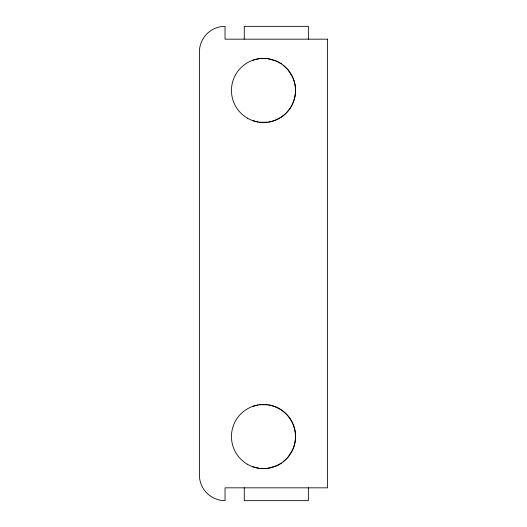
<?xml version="1.0" encoding="UTF-8"?>
<svg xmlns="http://www.w3.org/2000/svg" width="527" height="527" viewBox="0 0 527 527"><rect width="100%" height="100%" fill="white"/><g stroke="black" fill="none" stroke-linecap="round" stroke-linejoin="round"><path stroke-width="0.79" d="M292.999 102.857C296.339 95.025 296.339 85.861 292.999 78.029M292.999 448.971C296.339 441.139 296.339 431.975 292.999 424.143M292.742 103.549C288.414 113.186 279.158 120.387 268.704 122.02M292.742 449.663L288.038 457.166L283.118 461.79M277.057 465.591L281.313 463.193M276.293 465.881L267.953 468.292M252.769 60.243L255.812 59.353M252.769 406.357L258.144 404.999M256.596 59.149L258.922 58.754M267.229 122.231L259.692 122.264M266.504 468.398L260.476 468.417M260.476 58.583L266.504 58.602M259.692 404.736L267.229 404.769M258.144 122L252.769 120.643M256.596 467.851L258.922 468.246M267.953 58.708L276.293 61.119M268.704 404.98C279.158 406.613 288.414 413.814 292.742 423.451M255.812 467.647L252.769 466.757M277.057 61.409L281.313 63.807M283.118 65.21L288.038 69.834L292.742 77.337M308.367 39.169L308.367 26.35L244.271 26.35L244.271 39.169M308.367 487.831L308.367 500.65L244.271 500.65L244.271 487.831M327.596 39.169L225.042 39.169L225.042 26.35A25.639 25.639 0 0 0 199.404 51.989L199.404 475.011A25.639 25.639 0 0 0 225.042 500.65L225.042 487.831L327.596 487.831L327.596 39.169M247.479 118.2A32.048 32.048 0 0 0 295.548 90.446A32.048 32.048 0 0 0 247.479 62.693A32.048 32.048 0 0 0 247.479 118.2M247.479 464.307A32.048 32.048 0 0 0 295.548 436.554A32.048 32.048 0 0 0 247.479 408.8A32.048 32.048 0 0 0 247.479 464.307"/></g></svg>
